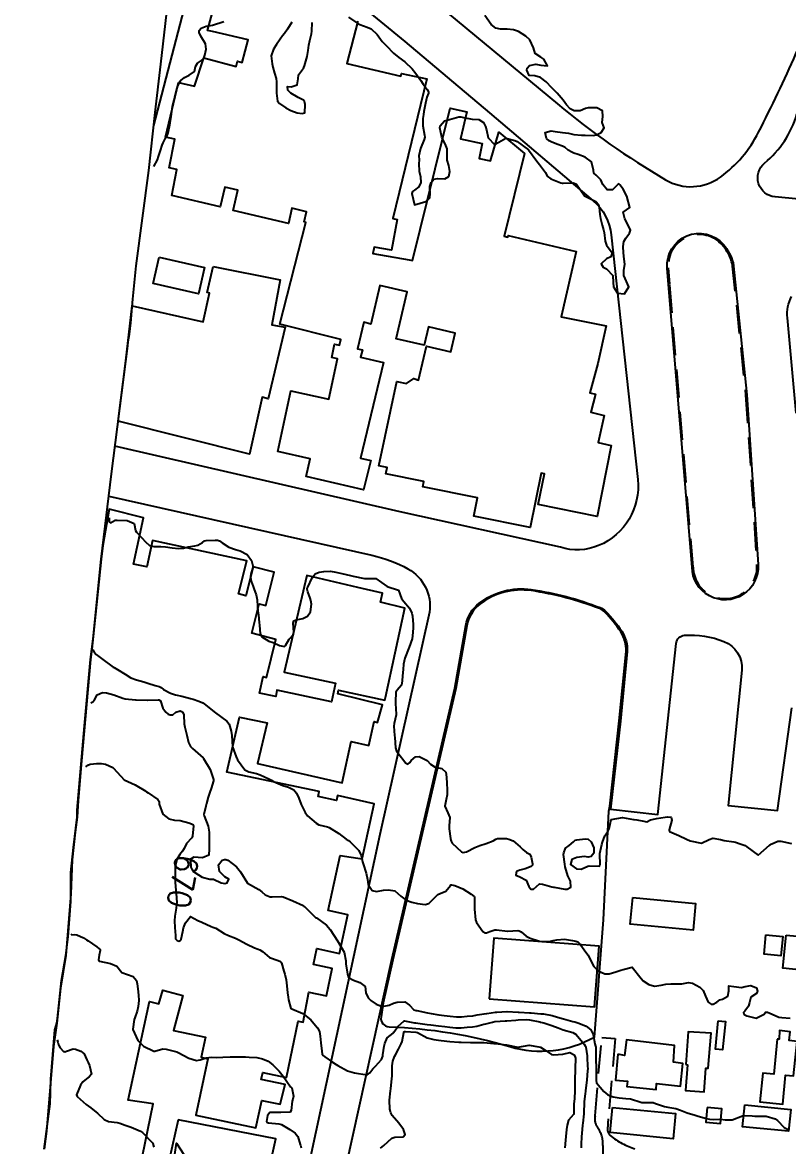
# Model space of a CAD drawing. Header units: metres. Extents: x 298520 to 308411, y 7433745 to 7450750.
# Drawn here: x 300235.4 to 300370.5, y 7446271.7 to 7446470 of the extents above; entities that cross this region are included whole.
import ezdxf
from ezdxf.enums import TextEntityAlignment as Align

# ---------------------------------------------------------------- set-up
doc = ezdxf.new("R2010")
doc.units = ezdxf.units.M
doc.header["$LTSCALE"] = 10
doc.linetypes.add('DASHED', pattern=[0.75, 0.5, -0.25])
for name, color, linetype in [('Area', 45, 'Continuous'), ('Area Verde e Lazer', 94, 'Continuous'), ('Canteiro', 45, 'DASHED'), ('Cotas', 45, 'Continuous'), ('Curvas de Nivel 1m', 11, 'Continuous'), ('Curvas de Nivel 5m', 15, 'Continuous'), ('Edificações', 30, 'Continuous'), ('Vias Primárias', 230, 'Continuous'), ('Vias Secundárias', 230, 'DASHED')]:
    doc.layers.add(name, color=color, linetype=linetype)
doc.styles.add('Style-STANDARD', font='STANDARD.shx')

msp = doc.modelspace()

# ---------------------------------------------------------------- linework, layer by layer
at = {"layer": 'Area'}
msp.add_polyline3d([(300239.23, 7446271.22, 672.77), (300240.27, 7446279.22, 678.83), (300240.36, 7446281.06, 678.79), (300240.41, 7446283.54, 678.71), (300241.13, 7446292.26, 678.72), (300241.43, 7446293.45, 674.26), (300241.57, 7446294.27, 674.11), (300242.27, 7446300.94, 671.5), (300243.06, 7446305.38, 674.49), (300243.44, 7446308.67, 674.56), (300243.95, 7446314.91, 678.01), (300243.95, 7446320.01, 678.49), (300244.39, 7446324.44, 678.68), (300245.03, 7446329.78, 678.16), (300245.07, 7446330.99, 670.45), (300246.36, 7446345.87, 677.36), (300247.41, 7446357.57, 670.16), (300247.85, 7446361.25, 671.94), (300249.27, 7446375.29, 670.49), (300251.09, 7446390.37, 666.74), (300253.98, 7446412.95, 670.29), (300254.05, 7446413.72, 670.21), (300254.29, 7446414.98, 670.19), (300254.5, 7446416.99, 670.17), (300254.88, 7446421.2, 666.35), (300255.43, 7446427.07, 666.8), (300257.69, 7446443.85, 666.28), (300258.83, 7446454.13, 670.67), (300259.79, 7446462.66, 665.86), (300261.03, 7446473.4, 667.71)], dxfattribs=at)
at = {"layer": 'Area Verde e Lazer'}
msp.add_lwpolyline([(300338.98, 7446331.74), (300340.67, 7446346.75), (300341.86, 7446359.01, 0.162219), (300340.93, 7446362.47, 0.046634), (300338.14, 7446365.95, 0.10811), (300337.21, 7446366.57, 0.057015), (300325.1, 7446369.74, 0.201925), (300316.1, 7446367.38, 0.1878), (300313.78, 7446363.54), (300311.84, 7446352.49), (300300.73, 7446304.61), (300299.04, 7446297), (300298.64, 7446294.52, 0.450882), (300300.06, 7446292.79, -0.063643), (300321.37, 7446289.29, 0.204465), (300336.27, 7446290.98), (300337.89, 7446311.67), (300338.84, 7446330.85)], format="xyb", close=True, dxfattribs=at)
at = {"layer": 'Canteiro'}
msp.add_lwpolyline([(300360.55, 7446427.57), (300362.96, 7446404.27), (300364.95, 7446374.33, -1.028242), (300353.7, 7446373.9), (300349.58, 7446423.79), (300349.34, 7446426.69, -0.725724), (300358.88, 7446430.69, -0.111161)], format="xyb", close=True, dxfattribs=at)
at = {"layer": 'Curvas de Nivel 1m', "flags": 128}
for points, elevation in [([(300292.92, 7446470.92), (300294.4, 7446469.92), (300294.9, 7446469.61), (300296.18, 7446469.18), (300296.89, 7446468.85), (300297.95, 7446467.87), (300298.87, 7446466.63), (300299.23, 7446466.22), (300299.61, 7446465.85), (300300.84, 7446464.6), (300301.77, 7446463.82), (300302.83, 7446463.02), (300304.14, 7446461.8), (300304.8, 7446460.97), (300305.64, 7446459.78), (300306.1, 7446459.1), (300306.77, 7446458.17), (300306.99, 7446457.76), (300307.02, 7446457.5), (300306.75, 7446456.83), (300306.46, 7446455.76), (300306.22, 7446454.27), (300306.13, 7446453.77), (300306, 7446453.06), (300306, 7446451.77), (300306.33, 7446450.1), (300306.37, 7446449.76), (300306.23, 7446449.34), (300305.58, 7446447.78), (300305.31, 7446446.46), (300305.37, 7446445.78), (300305.34, 7446445.05), (300305.38, 7446443.78), (300305.58, 7446442.78), (300305.67, 7446441.77), (300305.33, 7446441.01), (300304.55, 7446440.43), (300304.2, 7446440.14), (300304.07, 7446439.79), (300304.52, 7446437.79), (300306.53, 7446438.38), (300307.26, 7446439.03), (300307.32, 7446439.75), (300307.27, 7446441.05), (300307.47, 7446441.75), (300307.97, 7446442.35), (300308.58, 7446442.49), (300309.91, 7446442.39), (300310.58, 7446442.82), (300310.8, 7446443.72), (300310.61, 7446444.77), (300310.33, 7446445.72), (300310.29, 7446446.05), (300310.31, 7446447.72), (300310.07, 7446448.3), (300309.39, 7446449.73), (300309.02, 7446451.4), (300309.07, 7446451.74), (300309.81, 7446452.62), (300310.7, 7446452.88), (300312.34, 7446453.33), (300312.71, 7446453.34), (300313.17, 7446453.22), (300314.71, 7446452.91), (300315.9, 7446452.85), (300316.7, 7446452.36), (300317.08, 7446451.64), (300317.26, 7446451.05), (300317.54, 7446449.63), (300318.65, 7446448.44), (300319.41, 7446448.86), (300320.66, 7446449.6), (300322.26, 7446449.18), (300322.66, 7446449), (300324.64, 7446447.55), (300326.11, 7446445.54), (300326.61, 7446444.96), (300327.64, 7446443.51), (300327.97, 7446442.89), (300328.58, 7446442.38), (300330.35, 7446441.7), (300330.57, 7446441.65), (300330.75, 7446441.65), (300332.58, 7446441.71), (300333.13, 7446441.44), (300334.54, 7446439.43), (300336.53, 7446438.41), (300337.03, 7446437.9), (300337.14, 7446437.4), (300337.24, 7446436.13), (300337.34, 7446435.4), (300337.63, 7446434.24), (300337.89, 7446433.39), (300337.99, 7446432.91), (300338.2, 7446431.38), (300338.44, 7446430.72), (300339.4, 7446429.37), (300339.16, 7446428.62), (300338.41, 7446428.29), (300337.45, 7446427.39), (300337.83, 7446426.82), (300338.39, 7446426.52), (300339.54, 7446425.37), (300339.61, 7446424.12), (300339.65, 7446423.37), (300340.34, 7446422.22), (300341.6, 7446422.09), (300342.35, 7446423.34), (300341.5, 7446425.35), (300341.5, 7446426.24), (300341.64, 7446427.35), (300341.55, 7446428.21), (300341.43, 7446429.35), (300341.34, 7446430.45), (300341.45, 7446431.35), (300341.85, 7446431.96), (300342.47, 7446432.84), (300342.64, 7446433.34), (300342.48, 7446433.75), (300341.65, 7446435.35), (300341.35, 7446436.52), (300342.52, 7446437.34), (300341.98, 7446439.35), (300341.33, 7446440.59), (300340.77, 7446441.36), (300340.57, 7446441.5), (300340.45, 7446441.49), (300340.36, 7446441.36), (300339.49, 7446440.44), (300338.56, 7446440.45), (300337.76, 7446441.39), (300337.39, 7446442.2), (300336.59, 7446443.06), (300336.17, 7446443.41), (300336.1, 7446443.92), (300335.76, 7446445.42), (300334.63, 7446446.21), (300333.41, 7446446.67), (300332.64, 7446446.94), (300332.29, 7446447.11), (300331.68, 7446447.46), (300331.1, 7446447.92), (300330.65, 7446448.17), (300329.64, 7446448.5), (300328.66, 7446448.93), (300328.28, 7446449.12), (300327.83, 7446449.51), (300327.59, 7446450.6), (300328.68, 7446450.9), (300329.39, 7446450.78), (300330.68, 7446450.57), (300331.7, 7446450.45), (300332.67, 7446450.25), (300333.99, 7446450.12), (300334.67, 7446450.11), (300336.05, 7446450.03), (300336.67, 7446450.15), (300337.49, 7446450.59), (300338, 7446451.39), (300337.65, 7446452.34), (300337.77, 7446453.39), (300337.72, 7446454.4), (300336.73, 7446454.96), (300335.19, 7446454.96), (300334.73, 7446454.82), (300333.75, 7446454.41), (300332.72, 7446454.4), (300332.01, 7446454.75), (300331.38, 7446455.47), (300330.75, 7446456.31), (300329.69, 7446457.49), (300328.77, 7446458.48), (300327.79, 7446459.51), (300326.79, 7446460.3), (300325.77, 7446460.56), (300324.8, 7446460.63), (300324.35, 7446461.55), (300324.42, 7446461.95), (300324.82, 7446462.43), (300325.94, 7446462.65), (300326.82, 7446462.48), (300327.99, 7446462.34), (300327.37, 7446463.51), (300326.84, 7446463.88), (300325.81, 7446464.5), (300325.55, 7446465.54), (300324.87, 7446466.9), (300324.16, 7446467.56), (300322.89, 7446468.38), (300322.01, 7446468.7), (300320.9, 7446468.82), (300319.7, 7446468.81), (300318.9, 7446468.99), (300318.08, 7446469.63), (300316.93, 7446471.24)], 666), ([(300258.59, 7446444.56), (300259.2, 7446445.75), (300259.39, 7446446.33), (300259.74, 7446447.43), (300260.04, 7446448.32), (300260.2, 7446448.77), (300260.66, 7446449.72), (300260.9, 7446450.07), (300261.04, 7446450.31), (300261.34, 7446451.65), (300261.42, 7446452.3), (300261.62, 7446453.39), (300261.74, 7446454.3), (300261.87, 7446455.15), (300262.13, 7446456.3), (300262.25, 7446456.79), (300262.65, 7446458.29), (300262.67, 7446458.39), (300262.77, 7446458.8), (300263.34, 7446459.73), (300263.99, 7446460.27), (300264.8, 7446460.71), (300265.72, 7446461.33), (300265.92, 7446462.25), (300266.27, 7446462.79), (300266.82, 7446463.19), (300267.38, 7446463.69), (300267.58, 7446464.23), (300267.77, 7446465.31), (300267.68, 7446466.23), (300266.88, 7446467.58), (300266.57, 7446468.24), (300266.56, 7446468.57), (300266.89, 7446469), (300267.81, 7446469.32), (300268.9, 7446469.51), (300270.9, 7446470.19)], 666), ([(300282.9, 7446470.05), (300282.16, 7446468.79), (300281.59, 7446468.06), (300281.28, 7446467.66), (300280.87, 7446467.07), (300280.2, 7446466.08), (300279.65, 7446465.29), (300279.24, 7446464.09), (300279.44, 7446462.71), (300279.54, 7446462.09), (300279.83, 7446461.05), (300280.17, 7446460.08), (300280.21, 7446459.51), (300280.18, 7446458.08), (300280.22, 7446457.54), (300280.39, 7446456.08), (300280.74, 7446455.67), (300281.86, 7446454.93), (300282.72, 7446454.48), (300283.84, 7446454.04), (300284.71, 7446453.96), (300285.23, 7446454.02), (300285.27, 7446455.49), (300285.14, 7446456.02), (300284.98, 7446456.26), (300284.75, 7446456.41), (300284.01, 7446456.78), (300282.76, 7446457.51), (300282.18, 7446458.06), (300282.15, 7446458.67), (300282.77, 7446458.63), (300283.84, 7446458.97), (300284.03, 7446460.04), (300284.1, 7446460.73), (300284.81, 7446461.68), (300284.99, 7446461.85), (300285.05, 7446462.03), (300285.13, 7446462.34), (300285.63, 7446464.01), (300285.81, 7446465.05), (300285.93, 7446466.01), (300286.09, 7446466.79), (300286.39, 7446468), (300286.46, 7446468.43), (300286.48, 7446470)], 666), ([(300250.69, 7446382.57), (300250.71, 7446381.87), (300250.94, 7446381.69), (300251.74, 7446382.16), (300251.86, 7446382.2), (300252.1, 7446382.17), (300253.85, 7446382.1), (300255.08, 7446381.6), (300255.33, 7446380.37), (300255.52, 7446380.06), (300255.83, 7446379.79), (300257.11, 7446378.35), (300257.8, 7446377.73), (300258.58, 7446377.55), (300259.8, 7446377.55), (300260.64, 7446377.47), (300261.8, 7446377.3), (300262.9, 7446377.18), (300263.8, 7446377.25), (300264.6, 7446377.46), (300265.8, 7446377.65), (300266.3, 7446377.74), (300267.13, 7446378.23), (300267.51, 7446378.52), (300267.82, 7446378.58), (300269.36, 7446378.67), (300269.82, 7446378.67), (300270.17, 7446378.55), (300270.64, 7446378.19), (300271.8, 7446377.44), (300272.98, 7446376.98), (300273.79, 7446376.75), (300275.01, 7446376.14), (300275.77, 7446375.06), (300275.98, 7446374.34), (300276.04, 7446374.13), (300276.05, 7446373.83), (300275.74, 7446372.89), (300275.61, 7446372.26), (300275.61, 7446372.13), (300275.73, 7446371.4), (300276.06, 7446370.47), (300276.21, 7446370.12), (300276.61, 7446369.03), (300276.82, 7446368.11), (300276.86, 7446366.93), (300276.94, 7446366.11), (300277.02, 7446365.47), (300277.16, 7446364.11), (300277.18, 7446363.65), (300277.34, 7446362.1), (300277.62, 7446361.6), (300278.85, 7446360.84), (300279.6, 7446360.58), (300280.72, 7446360.07), (300281.59, 7446359.86), (300281.81, 7446360.06), (300282.45, 7446361.2), (300283.18, 7446362.03), (300283.29, 7446362.36), (300283.16, 7446364.03), (300283.27, 7446364.41), (300283.65, 7446364.6), (300284.84, 7446364.83), (300285.66, 7446365.24), (300286.22, 7446366), (300286.35, 7446367.33), (300286.25, 7446368), (300286.12, 7446368.42), (300285.71, 7446369.52), (300285.61, 7446370.01), (300285.61, 7446370.11), (300285.72, 7446370.37), (300286.48, 7446372), (300287.01, 7446372.72), (300287.75, 7446373.03), (300288.57, 7446373.15), (300289.75, 7446373.17), (300290.67, 7446373.03), (300291.75, 7446372.79), (300293.27, 7446372.39), (300293.74, 7446372.27), (300295.73, 7446371.89), (300297.73, 7446371.86), (300299.72, 7446370.48), (300301.71, 7446369.82), (300302.24, 7446368.36), (300302.64, 7446367.81), (300303.68, 7446366.64), (300304.1, 7446365.79), (300304.21, 7446365.24), (300304.31, 7446363.78), (300304.3, 7446363.11), (300304.22, 7446361.78), (300304.13, 7446361.26), (300303.59, 7446359.79), (300302.85, 7446357.8), (300302.61, 7446356.75), (300302.52, 7446355.81), (300302.42, 7446354.7), (300302.37, 7446353.81), (300302.24, 7446353.08), (300301.5, 7446352.16), (300301.32, 7446352), (300301.27, 7446351.82), (300301.18, 7446350.12), (300301.18, 7446349.82), (300301.34, 7446347.94), (300301.33, 7446347.82), (300300.96, 7446346.29), (300300.88, 7446345.83), (300301.02, 7446344.21), (300301.08, 7446343.82), (300301.21, 7446342), (300301.23, 7446341.82), (300301.38, 7446341.43), (300302.66, 7446339.8), (300302.95, 7446339.39), (300303.35, 7446339.11), (300303.7, 7446339.43), (300303.98, 7446339.78), (300304.73, 7446340.41), (300305.36, 7446340.46), (300306.8, 7446339.76), (300307.35, 7446339.12), (300308.18, 7446338.57), (300309.34, 7446338.35), (300310.05, 7446337.71), (300310.17, 7446336.86), (300310.23, 7446335.71), (300310.32, 7446334.68), (300310.29, 7446333.71), (300310.11, 7446332.88), (300309.88, 7446331.71), (300310.42, 7446330.53), (300310.76, 7446329.7), (300310.68, 7446328.25), (300310.66, 7446327.71), (300310.88, 7446326.01), (300310.93, 7446325.7), (300311, 7446325.52), (300311.18, 7446325.21), (300312.81, 7446323.68), (300313.16, 7446323.56), (300313.71, 7446323.67), (300315.17, 7446324.42), (300316.05, 7446324.76), (300317.18, 7446325.13), (300318.4, 7446325.61), (300318.9, 7446325.89), (300319.19, 7446326.01), (300320.76, 7446326.01), (300321.19, 7446325.92), (300321.93, 7446325.57), (300323.17, 7446324.56), (300323.67, 7446324.05), (300324.33, 7446323.54), (300324.87, 7446323.24), (300325.15, 7446322.72), (300325.38, 7446321.53), (300325.35, 7446321.32), (300325.14, 7446321.07), (300324.04, 7446320.63), (300323.13, 7446320.41), (300322.53, 7446320.16), (300322.44, 7446319.57), (300323.11, 7446319.26), (300324.22, 7446318.66), (300324.74, 7446317.54), (300325.09, 7446317.07), (300325.54, 7446317.07), (300326.09, 7446317.52), (300326.59, 7446318.03), (300327.1, 7446317.97), (300328.75, 7446317.49), (300329.09, 7446317.42), (300329.18, 7446317.4), (300331.09, 7446317.09), (300331.45, 7446317.1), (300332.14, 7446317.45), (300332.07, 7446318.48), (300331.62, 7446319.45), (300331.14, 7446321.01), (300331.07, 7446321.46), (300330.86, 7446323.17), (300330.87, 7446323.46), (300331.17, 7446324.29), (300331.84, 7446324.79), (300332.62, 7446325.45), (300332.89, 7446325.74), (300333.19, 7446325.79), (300334.66, 7446325.95), (300335.19, 7446325.88), (300335.69, 7446325.4), (300336.2, 7446324.37), (300336.16, 7446323.4), (300335.74, 7446322.82), (300335.16, 7446322.71), (300334.56, 7446322.82), (300333.16, 7446322.67), (300332.3, 7446322.3), (300332.05, 7446321.45), (300333.13, 7446320.68), (300333.94, 7446320.62), (300335.14, 7446321.13), (300335.37, 7446321.18), (300337.14, 7446321.15), (300337.25, 7446321.29), (300337.27, 7446321.39), (300337.25, 7446323.3), (300337.26, 7446323.39), (300337.61, 7446324.95), (300337.72, 7446325.38), (300338.12, 7446326.46), (300338.71, 7446327.38), (300338.87, 7446327.72), (300339.23, 7446329.37), (300341.24, 7446329.7), (300343.16, 7446329.39), (300343.23, 7446329.38), (300343.29, 7446329.37), (300343.77, 7446329.31), (300345.03, 7446329.09), (300345.23, 7446329.03), (300345.54, 7446328.98), (300346.16, 7446329.28), (300347.01, 7446329.49), (300347.24, 7446329.53), (300348.74, 7446329.75), (300349.24, 7446329.83), (300349.8, 7446329.8), (300349.96, 7446329.24), (300349.48, 7446327.52), (300349.55, 7446327.24), (300351.2, 7446326.55), (300352.53, 7446325.87), (300353.19, 7446325.61), (300355.18, 7446325.18), (300356.53, 7446325.83), (300357.2, 7446326.05), (300358.51, 7446325.82), (300359.19, 7446325.63), (300360.89, 7446325.41), (300361.19, 7446325.35), (300361.97, 7446325.09), (300362.85, 7446324.75), (300363.18, 7446324.55), (300365.16, 7446323.06), (300367.18, 7446324.83), (300367.3, 7446324.91), (300367.49, 7446325.03), (300368.66, 7446325.55), (300369.19, 7446325.56), (300371.04, 7446325.13)], 667), ([(300247.75, 7446359.31), (300247.79, 7446359.29), (300247.84, 7446359.23), (300247.91, 7446359.12), (300248.02, 7446358.9), (300248.41, 7446358.45), (300249.56, 7446357.62), (300251.17, 7446356.42), (300251.39, 7446356.26), (300251.54, 7446356.17), (300252.13, 7446355.81), (300253.53, 7446354.98), (300254.53, 7446354.38), (300255.52, 7446353.99), (300256.8, 7446353.64), (300257.51, 7446353.43), (300258.82, 7446353.01), (300259.51, 7446352.82), (300259.83, 7446352.64), (300260.25, 7446352.31), (300261.49, 7446351.65), (300262.41, 7446351.36), (300263.49, 7446351.1), (300265.04, 7446350.69), (300265.48, 7446350.57), (300266.52, 7446350.23), (300267.19, 7446349.95), (300267.47, 7446349.77), (300269.45, 7446348.2), (300271.43, 7446346.69), (300271.85, 7446346.17), (300272.18, 7446344.94), (300272.31, 7446344.17), (300272.36, 7446343.13), (300272.45, 7446342.16), (300273.09, 7446340.42), (300273.23, 7446340.15), (300273.27, 7446340.07), (300273.35, 7446339.91), (300274.64, 7446338.14), (300275.33, 7446337.8), (300276.7, 7446337.48), (300277.32, 7446337.27), (300278.85, 7446336.55), (300279.31, 7446336.32), (300279.69, 7446336.08), (300281.3, 7446335.37), (300282.33, 7446335.09), (300283.29, 7446334.58), (300283.73, 7446334.03), (300284.14, 7446333.15), (300284.57, 7446332.02), (300285.24, 7446330.59), (300285.7, 7446330.01), (300287.22, 7446328.69), (300287.67, 7446328.44), (300289.21, 7446328.05), (300289.48, 7446327.96), (300291.2, 7446326.9), (300292.49, 7446325.92), (300292.9, 7446325.63), (300293.18, 7446325.42), (300294.7, 7446323.89), (300295.15, 7446323.04), (300295.4, 7446321.89), (300295.49, 7446321.53), (300296.01, 7446319.88), (300296.23, 7446318.75), (300296.39, 7446317.88), (300297.08, 7446316.82), (300297.86, 7446316.64), (300299.08, 7446316.87), (300299.95, 7446316.97), (300301.08, 7446316.79), (300302.11, 7446315.81), (300303.06, 7446315.11), (300304.09, 7446314.76), (300305.05, 7446314.54), (300306.45, 7446314.36), (300307.05, 7446314.57), (300308.24, 7446315.73), (300308.66, 7446316.13), (300309.07, 7446316.29), (300310.06, 7446316.72), (300310.88, 7446317.7), (300310.97, 7446317.82), (300311.09, 7446317.84), (300311.68, 7446317.69), (300313.08, 7446317.12), (300314.57, 7446316.16), (300315.06, 7446315.76), (300315.13, 7446315.65), (300315.15, 7446315.56), (300315.15, 7446313.65), (300315.15, 7446313.54), (300315.32, 7446311.65), (300315.49, 7446311.17), (300316.63, 7446309.63), (300316.99, 7446309.35), (300317.27, 7446309.35), (300317.81, 7446309.62), (300318.73, 7446309.88), (300319, 7446309.89), (300320.93, 7446309.64), (300320.99, 7446309.64), (300322.8, 7446309.76), (300323, 7446309.73), (300323.38, 7446309.55), (300324.25, 7446308.8), (300324.98, 7446308.45), (300326.6, 7446307.89), (300326.98, 7446307.83), (300328.55, 7446307.92), (300328.98, 7446308), (300329.64, 7446308.14), (300330.98, 7446308.24), (300332.39, 7446308.03), (300332.98, 7446307.91), (300333.33, 7446307.78), (300333.71, 7446307.43), (300334.95, 7446305.73), (300335.16, 7446305.41), (300335.33, 7446305.01), (300336.18, 7446303.4), (300336.92, 7446302.64), (300338.14, 7446302.15), (300338.91, 7446302.16), (300340.07, 7446302.51), (300340.92, 7446302.78), (300341.36, 7446302.89), (300342.92, 7446303.32), (300344.51, 7446301.3), (300344.9, 7446300.9), (300345.91, 7446300.27), (300346.88, 7446299.97), (300348.03, 7446300.12), (300348.89, 7446300.29), (300349.78, 7446300.35), (300350.89, 7446300.38), (300351.71, 7446300.39), (300352.89, 7446300.59), (300353.59, 7446300.49), (300354.88, 7446299.79), (300355.47, 7446299.17), (300355.88, 7446298.18), (300356.37, 7446297.16), (300356.85, 7446296.8), (300357.24, 7446296.76), (300357.89, 7446297.14), (300358.43, 7446297.56), (300358.86, 7446297.69), (300359.81, 7446298.17), (300359.97, 7446299.12), (300360, 7446300.01), (300360.89, 7446299.92), (300362.22, 7446299.75), (300362.89, 7446299.9), (300363.89, 7446300.07), (300364.88, 7446299.68), (300365.03, 7446299.06), (300364.87, 7446298.66), (300363.9, 7446298.04), (300363.64, 7446297.07), (300363.47, 7446296.45), (300362.83, 7446295.55), (300362.61, 7446295.3), (300362.63, 7446295.08), (300362.72, 7446294.98), (300362.82, 7446294.92), (300363.19, 7446294.71), (300364.82, 7446294.31), (300366.2, 7446295.04), (300366.49, 7446295.37), (300366.83, 7446295.38), (300367.64, 7446295.02), (300368.82, 7446294.47), (300369.37, 7446294.45), (300370.82, 7446294.33)], 668), ([(300247.46, 7446349.93), (300247.8, 7446350.12), (300248.12, 7446350.45), (300248.58, 7446351.35), (300249.49, 7446351.77), (300250.2, 7446351.72), (300251.49, 7446351.38), (300253.11, 7446350.76), (300253.48, 7446350.67), (300255.36, 7446350.48), (300255.47, 7446350.48), (300257.4, 7446350.42), (300257.47, 7446350.42), (300259.33, 7446350.47), (300259.47, 7446350.45), (300259.74, 7446350.32), (300260.17, 7446349.01), (300260.66, 7446348.3), (300261.12, 7446347.97), (300261.45, 7446347.86), (300261.89, 7446347.84), (300262.43, 7446348.28), (300263.21, 7446348.52), (300263.45, 7446348.43), (300263.69, 7446348.27), (300263.87, 7446347.84), (300263.93, 7446346.26), (300264.01, 7446345.67), (300264.37, 7446344.26), (300264.71, 7446342.94), (300265.02, 7446342.25), (300265.38, 7446341.91), (300267.28, 7446340.22), (300267.32, 7446340.19), (300267.35, 7446340.14), (300268.52, 7446338.21), (300269.11, 7446336.4), (300269.1, 7446336.2), (300268.68, 7446334.82), (300268.45, 7446334.21), (300268.16, 7446333.32), (300267.85, 7446332.21), (300267.73, 7446331.74), (300267.4, 7446330.22), (300267.44, 7446330.01), (300268.15, 7446328.21), (300268.31, 7446327.1), (300268.31, 7446326.21), (300268.34, 7446325.04), (300268.35, 7446324.21), (300268.29, 7446323.07), (300267.15, 7446322.6), (300265.65, 7446322.74), (300265.14, 7446322.45), (300265.05, 7446322.34), (300265.02, 7446322.25), (300265.12, 7446320.96), (300265.47, 7446320.24), (300266.47, 7446319.59), (300267.1, 7446319.2), (300268.45, 7446318.85), (300269.1, 7446318.84), (300270.46, 7446318.19), (300271.09, 7446318.1), (300271.5, 7446318.17), (300271.77, 7446318.84), (300271.1, 7446319.23), (300270.12, 7446320.19), (300269.96, 7446321.36), (300270.62, 7446322.19), (300271.01, 7446322.32), (300271.14, 7446322.31), (300271.25, 7446322.29), (300271.61, 7446322.17), (300273.13, 7446321.03), (300273.85, 7446320.14), (300275.09, 7446318.13), (300277.08, 7446316.99), (300277.59, 7446316.61), (300278.19, 7446316.09), (300279.07, 7446315.74), (300279.44, 7446315.7), (300281.07, 7446315.79), (300281.39, 7446315.73), (300283.06, 7446315), (300284.88, 7446314.17), (300285.04, 7446314.1), (300285.17, 7446314.01), (300287.02, 7446312.14), (300287.11, 7446312.08), (300287.27, 7446311.99), (300289, 7446310.73), (300289.65, 7446309.95), (300290.97, 7446307.94), (300292.16, 7446305.93), (300292.45, 7446304.4), (300292.44, 7446303.92), (300292.72, 7446302.1), (300292.76, 7446301.92), (300292.9, 7446301.47), (300293.77, 7446301.03), (300294.88, 7446300.59), (300295.85, 7446299.88), (300295.95, 7446298.79), (300296.36, 7446297.87), (300296.85, 7446297.4), (300297.79, 7446296.8), (300298.84, 7446296.39), (300300.07, 7446296.59), (300300.84, 7446296.95), (300301.5, 7446297.16), (300302.85, 7446297.19), (300303.64, 7446296.59), (300304.44, 7446295.78), (300304.83, 7446295.68), (300304.95, 7446295.66), (300306.83, 7446295.23), (300307.46, 7446295.11), (300308.82, 7446294.9), (300309.76, 7446294.77), (300310.82, 7446294.66), (300311.93, 7446294.57), (300312.82, 7446294.57), (300313.84, 7446294.64), (300314.82, 7446294.75), (300315.59, 7446294.87), (300316.82, 7446295.08), (300317.29, 7446295.16), (300318.83, 7446295.37), (300319.05, 7446295.39), (300320.83, 7446295.5), (300320.91, 7446295.5), (300322.83, 7446295.39), (300323.01, 7446295.38), (300324.83, 7446295.27), (300325.1, 7446295.25), (300326.83, 7446295.1), (300327.28, 7446295.05), (300328.82, 7446294.77), (300329.79, 7446294.5), (300330.81, 7446294.19), (300332.5, 7446293.75), (300332.81, 7446293.67), (300333.53, 7446293.43), (300334.8, 7446292.9), (300335.65, 7446292.27), (300336.05, 7446291.4), (300336.36, 7446289.79), (300336.48, 7446289.39), (300336.52, 7446289.17), (300336.53, 7446287.39), (300336.53, 7446287.19), (300336.58, 7446285.39), (300336.59, 7446283.49), (300336.58, 7446283.39), (300336.58, 7446283.29), (300336.68, 7446282.91), (300337.94, 7446281.38), (300338.65, 7446280.79), (300339.57, 7446280.43), (300340.65, 7446280.25), (300341.81, 7446280.16), (300342.64, 7446280.06), (300344.45, 7446279.49), (300344.64, 7446279.45), (300346.46, 7446279.45), (300346.64, 7446279.42), (300347.04, 7446279.27), (300348.63, 7446278.75), (300349.26, 7446278.61), (300350.62, 7446278.36), (300351.46, 7446278.06), (300352.62, 7446277.63), (300354.06, 7446277.19), (300354.61, 7446277.01), (300356.04, 7446276.59), (300356.61, 7446276.49), (300357.29, 7446276.46), (300358.61, 7446276.5), (300359.33, 7446276.4), (300360.61, 7446276.37), (300362.38, 7446277.08), (300362.61, 7446277.15), (300364.11, 7446277.07), (300364.61, 7446277.02), (300364.65, 7446277.03), (300366.61, 7446277.04), (300368.15, 7446276.56), (300368.6, 7446276.23), (300369.76, 7446275), (300370.58, 7446274.59)], 669), ([(300243.91, 7446309.19), (300244.11, 7446309.04), (300244.51, 7446309.07), (300244.98, 7446309.04), (300246.16, 7446308.47), (300246.66, 7446308.16), (300246.97, 7446307.95), (300248.51, 7446306.89), (300248.95, 7446306.56), (300249.07, 7446306.44), (300249.12, 7446306.27), (300248.94, 7446305.44), (300248.78, 7446304.59), (300248.85, 7446304.44), (300248.92, 7446304.38), (300249.01, 7446304.35), (300250.92, 7446303.93), (300252.03, 7446303.51), (300252.9, 7446302.39), (300254.9, 7446301.66), (300255.5, 7446300.97), (300255.64, 7446300.36), (300255.75, 7446299.48), (300255.88, 7446298.35), (300255.91, 7446297.42), (300255.83, 7446296.35), (300255.63, 7446295.55), (300255.2, 7446294.37), (300255.12, 7446294.05), (300254.85, 7446292.37), (300254.85, 7446292.3), (300255.72, 7446290.36), (300256.75, 7446289.39), (300258.55, 7446288.5), (300258.74, 7446288.49), (300260.17, 7446288.88), (300260.74, 7446288.85), (300262.65, 7446288.35), (300262.73, 7446288.32), (300262.83, 7446288.27), (300264.72, 7446287.23), (300266.08, 7446286.87), (300266.72, 7446286.95), (300267.81, 7446287.3), (300268.73, 7446287.41), (300269.57, 7446287.35), (300270.73, 7446287.45), (300272.06, 7446287.49), (300272.73, 7446287.48), (300273.39, 7446287.47), (300274.73, 7446287.46), (300275.39, 7446287.45), (300276.73, 7446287.35), (300277.75, 7446287.12), (300278.72, 7446286.71), (300279.57, 7446286.07), (300280.7, 7446284.95), (300281.39, 7446284.05), (300282.66, 7446282.19), (300282.75, 7446282.13), (300282.91, 7446282.04), (300283.19, 7446280.57), (300283.07, 7446280.03), (300282.99, 7446279.68), (300282.78, 7446278.04), (300282.61, 7446277.75), (300280.98, 7446277.69), (300280.61, 7446277.68), (300279.04, 7446277.65), (300278.6, 7446277.15), (300278.43, 7446276.08), (300278.49, 7446275.98), (300278.59, 7446275.93), (300278.8, 7446275.86), (300280.59, 7446275.69), (300281.09, 7446275.55), (300282.57, 7446274.69), (300283.51, 7446274.03), (300283.98, 7446273.44), (300284.39, 7446272.01), (300284.41, 7446271.88), (300284.54, 7446271.45)], 671), ([(300298.54, 7446271.36), (300299.12, 7446271.84), (300300.56, 7446273.12), (300301.07, 7446273.3), (300302.56, 7446273.35), (300302.9, 7446273.8), (300302.58, 7446274.67), (300301.76, 7446275.81), (300300.61, 7446277.12), (300300.38, 7446277.59), (300300.3, 7446277.82), (300300.18, 7446278.27), (300300.15, 7446279.83), (300300.33, 7446281.49), (300300.38, 7446281.82), (300300.53, 7446283.67), (300300.57, 7446283.82), (300300.58, 7446283.92), (300300.62, 7446285.82), (300300.62, 7446285.91), (300300.72, 7446286.72), (300301.01, 7446287.54), (300301.18, 7446287.82), (300301.74, 7446288.82), (300302.19, 7446289.81), (300302.35, 7446290.21), (300302.64, 7446291.8), (300302.68, 7446291.9), (300302.78, 7446291.96), (300302.95, 7446291.97), (300304.78, 7446291.82), (300305.07, 7446291.77), (300306.77, 7446290.82), (300307.98, 7446290.53), (300308.76, 7446290.43), (300310.24, 7446290.23), (300310.76, 7446290.17), (300312.37, 7446290.08), (300312.76, 7446290.06), (300314.41, 7446290), (300314.76, 7446289.99), (300316.4, 7446290), (300316.76, 7446289.99), (300318.53, 7446289.84), (300318.76, 7446289.82), (300320.75, 7446289.58), (300322.75, 7446289.22), (300324.75, 7446289.53), (300326.5, 7446289.26), (300326.75, 7446289.17), (300327.61, 7446288.64), (300328.74, 7446287.92), (300329.07, 7446287.82), (300330.74, 7446287.93), (300331.96, 7446288.23), (300332.74, 7446287.86), (300332.9, 7446287.44), (300332.92, 7446287.25), (300332.9, 7446285.44), (300332.89, 7446285.26), (300332.81, 7446283.44), (300332.81, 7446283.31), (300332.84, 7446281.44), (300332.83, 7446281.27), (300332.69, 7446279.44), (300332.68, 7446279.39), (300332.63, 7446277.44), (300332.63, 7446277.42), (300332.61, 7446277.32), (300331.74, 7446276.31), (300331.47, 7446275.45), (300331.37, 7446274.66), (300331.25, 7446273.45), (300331.2, 7446272.81), (300331.05, 7446271.45)], 671), ([(300241.54, 7446290.46), (300241.64, 7446290.06), (300241.77, 7446289.59), (300242.02, 7446289.07), (300242.66, 7446288.44), (300242.73, 7446288.4), (300242.86, 7446288.38), (300243.15, 7446288.51), (300244.33, 7446288.91), (300244.74, 7446288.85), (300245.7, 7446288.48), (300246.25, 7446287.99), (300246.72, 7446286.98), (300246.97, 7446286.46), (300247.21, 7446285.95), (300247.55, 7446284.45), (300247.18, 7446283.96), (300246.68, 7446283.6), (300246.07, 7446283.07), (300245.64, 7446282.48), (300244.93, 7446280.77), (300245.02, 7446280.49), (300246.62, 7446279.06), (300247.43, 7446278.46), (300248.12, 7446277.96), (300248.6, 7446277.54), (300249.82, 7446276.43), (300250.59, 7446276.09), (300252.08, 7446275.89), (300252.59, 7446275.79), (300253.51, 7446275.46), (300254.58, 7446275.05), (300256.24, 7446274.35), (300256.57, 7446274.14), (300258.33, 7446272.32), (300258.4, 7446272.18), (300258.54, 7446271.57)], 672), ([(300262.27, 7446270.27), (300262.54, 7446272.27), (300263.85, 7446270.26)], 672)]:
    msp.add_lwpolyline(points, dxfattribs=dict(at, elevation=elevation))
at = {"layer": 'Curvas de Nivel 5m', "elevation": 670, "flags": 128}
msp.add_lwpolyline([(300246.57, 7446338.66), (300246.95, 7446338.93), (300247.34, 7446339.1), (300248.53, 7446339.26), (300249.34, 7446339.27), (300250.05, 7446339.14), (300251.33, 7446338.53), (300251.47, 7446338.41), (300253.31, 7446336.39), (300255.3, 7446335.46), (300257.14, 7446334.34), (300257.22, 7446334.28), (300257.28, 7446334.23), (300257.57, 7446334.05), (300259.27, 7446332.92), (300259.5, 7446332.55), (300259.5, 7446332.32), (300259.5, 7446332.08), (300260.17, 7446330.31), (300261.22, 7446329.48), (300262.21, 7446329.27), (300263.22, 7446329.16), (300264.72, 7446328.75), (300265.22, 7446328.61), (300265.45, 7446328.48), (300265.54, 7446328.25), (300265.37, 7446326.43), (300265.34, 7446326.25), (300265.29, 7446326.14), (300265.19, 7446326.05), (300264.3, 7446325.13), (300263.9, 7446324.26), (300263.65, 7446323.77), (300263.15, 7446323.18), (300262.6, 7446322.28), (300262.35, 7446321.06), (300262.31, 7446320.28), (300262.3, 7446319.48), (300262.32, 7446318.28), (300262.37, 7446317.57), (300262.52, 7446316.28), (300262.62, 7446314.7), (300262.59, 7446314.28), (300262.5, 7446313.74), (300262.28, 7446312.28), (300262.19, 7446311.46), (300262.26, 7446310.28), (300262.37, 7446308.89), (300262.41, 7446308.28), (300262.69, 7446308), (300262.97, 7446307.9), (300263.22, 7446308.02), (300263.36, 7446308.27), (300263.66, 7446309.59), (300263.8, 7446310.26), (300264.13, 7446311.14), (300265.02, 7446312.25), (300266.33, 7446311.55), (300267.01, 7446311.25), (300268.7, 7446310.51), (300269, 7446310.39), (300269.49, 7446310.2), (300270.98, 7446309.27), (300271.71, 7446308.9), (300272.98, 7446308.44), (300273.54, 7446308.14), (300274.97, 7446307.37), (300276.35, 7446306.73), (300276.96, 7446306.5), (300277.24, 7446306.39), (300277.72, 7446306.1), (300278.94, 7446305.02), (300280.49, 7446304.51), (300280.93, 7446304.32), (300281.07, 7446304.06), (300281.47, 7446302.62), (300281.69, 7446302.05), (300281.93, 7446301.08), (300282, 7446300.04), (300282.14, 7446298.77), (300282.24, 7446298.04), (300282.33, 7446297.52), (300282.74, 7446296.04), (300282.83, 7446295.99), (300282.9, 7446295.97), (300284.82, 7446295.13), (300286.26, 7446294), (300286.8, 7446293.38), (300287.43, 7446292.62), (300287.81, 7446291.97), (300287.93, 7446291.13), (300288.01, 7446289.97), (300288.2, 7446288.51), (300288.26, 7446287.97), (300288.46, 7446287.7), (300288.73, 7446287.49), (300290.11, 7446286.56), (300290.72, 7446286.16), (300291.05, 7446285.94), (300292.7, 7446285), (300293.95, 7446284.64), (300294.69, 7446284.52), (300296.22, 7446284.34), (300296.69, 7446284.64), (300297.22, 7446285.35), (300297.68, 7446285.86), (300298.72, 7446287.01), (300298.95, 7446287.62), (300298.99, 7446287.84), (300299.22, 7446289.37), (300299.3, 7446289.83), (300299.74, 7446290.86), (300300.78, 7446291.65), (300300.87, 7446291.73), (300300.93, 7446291.82), (300301.68, 7446292.92), (300302.68, 7446293.8), (300302.75, 7446293.85), (300302.8, 7446293.86), (300303.1, 7446293.8), (300304.53, 7446293.51), (300304.8, 7446293.47), (300305.14, 7446293.42), (300306.8, 7446293.2), (300307.42, 7446293.13), (300308.8, 7446292.96), (300309.91, 7446292.83), (300310.79, 7446292.71), (300311.86, 7446292.62), (300312.79, 7446292.62), (300313.83, 7446292.7), (300314.79, 7446292.79), (300315.52, 7446292.92), (300316.8, 7446293.24), (300317.11, 7446293.31), (300318.32, 7446293.61), (300318.72, 7446293.7), (300318.8, 7446293.71), (300320.57, 7446293.82), (300320.81, 7446293.84), (300322.41, 7446293.96), (300322.81, 7446293.99), (300324.28, 7446294.07), (300324.81, 7446294.03), (300326.67, 7446293.65), (300326.8, 7446293.62), (300327.38, 7446293.5), (300328.8, 7446293.04), (300329.91, 7446292.59), (300330.79, 7446292.28), (300332.47, 7446291.76), (300332.78, 7446291.63), (300333.05, 7446291.44), (300334.47, 7446289.71), (300334.67, 7446289.42), (300334.75, 7446289.2), (300335, 7446287.68), (300335.03, 7446287.42), (300335.09, 7446285.79), (300335.1, 7446285.41), (300335.08, 7446285.04), (300334.92, 7446283.42), (300334.7, 7446281.46), (300334.71, 7446281.42), (300334.71, 7446281.38), (300334.66, 7446280.99), (300334.49, 7446279.57), (300334.47, 7446279.42), (300334.41, 7446277.63), (300334.39, 7446277.42), (300334.23, 7446275.79), (300334.19, 7446275.42), (300334.05, 7446273.95), (300334.01, 7446273.43), (300333.95, 7446272.02), (300333.94, 7446271.43)], dxfattribs=at)
at = {"layer": 'Edificações'}
for points in [[(300294.55, 7446470.25), (300292.63, 7446462.75), (300302.14, 7446460.5), (300302.26, 7446461.01), (300306.72, 7446460.07), (300300.72, 7446435.42), (300301.47, 7446435.24), (300300.5, 7446429.81), (300297.42, 7446430.37), (300297.22, 7446429.25), (300303.61, 7446428.11), (300304.2, 7446428), (300310.81, 7446454.9), (300313.78, 7446454.2), (300312.65, 7446449.44), (300316.51, 7446448.66), (300315.97, 7446445.99), (300317.98, 7446445.58), (300319.4, 7446450.63), (300323.95, 7446446.88), (300320.38, 7446432.31), (300321.02, 7446432.14), (300321.08, 7446432.38), (300333.06, 7446429.57), (300330.42, 7446418.06), (300338.37, 7446416.45), (300336.87, 7446409.84), (300335.47, 7446404.67), (300336.48, 7446404.4), (300335.63, 7446401.26), (300337.99, 7446400.62), (300336.92, 7446395.87), (300339.24, 7446395.34), (300336.75, 7446382.85), (300326.39, 7446384.92), (300327.47, 7446390.33), (300326.88, 7446390.45), (300324.97, 7446380.88), (300315.01, 7446382.87), (300315.66, 7446386.13), (300306.02, 7446388.06), (300306.21, 7446389), (300299.51, 7446390.33), (300299.74, 7446391.49), (300298.28, 7446391.78), (300301.46, 7446406.63), (300303.12, 7446406.28), (300304.41, 7446407.15), (300305.24, 7446406.87), (300306.64, 7446412.88), (300310.93, 7446411.88), (300311.7, 7446415.19), (300307, 7446416.28), (300306.25, 7446413.05), (300301.31, 7446414.19), (300303.27, 7446422.47), (300298.45, 7446423.61), (300296.84, 7446416.79), (300295.61, 7446417.09), (300294.51, 7446412.43), (300295.35, 7446412.23), (300295.05, 7446410.95), (300299.05, 7446410), (300295.04, 7446393.14), (300296.82, 7446392.72), (300295.58, 7446387.51), (300285.43, 7446389.86), (300286.16, 7446393), (300280.43, 7446394.32), (300282.76, 7446404.97), (300289.43, 7446403.51), (300290.99, 7446410.64), (300289.95, 7446410.87), (300290.46, 7446413.22), (300291.32, 7446413.03), (300291.55, 7446414.08), (300280.81, 7446416.79), (300285.39, 7446434.72), (300285.06, 7446434.81), (300285.51, 7446436.56), (300282.9, 7446437.22), (300282.34, 7446434.52), (300272.54, 7446436.84), (300273.38, 7446440.42), (300271.1, 7446440.96), (300270.28, 7446437.46), (300261.76, 7446439.48), (300262.64, 7446444.05), (300261.27, 7446444.32), (300262.25, 7446449.42), (300260.61, 7446449.73), (300262.89, 7446459.42), (300265.72, 7446458.74), (300267.39, 7446463.75), (300273.06, 7446462.2), (300273.32, 7446463.15), (300274.12, 7446462.93), (300275.21, 7446466.93), (300268.93, 7446468.38), (300268.05, 7446468.58), (300270.54, 7446477.83)], [(300255.62, 7446265.43), (300258.47, 7446279.2), (300254.01, 7446279.86), (300257.83, 7446297.26), (300259.47, 7446296.82), (300260.14, 7446299.27), (300263.71, 7446298.3), (300262.03, 7446292.14), (300267.66, 7446290.94), (300266.92, 7446287.4), (300268.1, 7446287.15), (300266, 7446277.21), (300276.58, 7446274.98), (300277.59, 7446279.79), (300280.85, 7446279.11), (300281.71, 7446282.63), (300277.51, 7446283.51), (300277.77, 7446284.72), (300281.94, 7446283.85), (300284.02, 7446293.78), (300284.92, 7446293.62), (300285.88, 7446298.92), (300289, 7446298.26), (300290.01, 7446303.09), (300286.72, 7446303.75), (300287.34, 7446306.59), (300291.31, 7446305.73), (300292.81, 7446312.57), (300289.34, 7446313.33), (300291.45, 7446323.01), (300295.29, 7446322.41), (300297.44, 7446332.13), (300290.94, 7446333.57), (300290.77, 7446332.74), (300287.53, 7446333.42), (300287.72, 7446334.31), (300271.42, 7446337.72), (300273.65, 7446347.43), (300278.58, 7446346.44), (300276.86, 7446339.23), (300291.78, 7446335.81), (300293.4, 7446343.13), (300296.47, 7446342.44), (300297.42, 7446346.65), (300298.02, 7446346.48), (300298.9, 7446349.62), (300291.02, 7446351.51), (300291.16, 7446352.18), (300299.3, 7446350.4), (300299.46, 7446350.88), (300302.87, 7446366.67), (300298.56, 7446367.69), (300298.93, 7446369.29), (300294.55, 7446370.32), (300285.53, 7446372.42), (300281.56, 7446355.34), (300290.59, 7446353.39), (300289.88, 7446350.11), (300280.25, 7446352.2), (300280.06, 7446351.04), (300277.21, 7446351.67), (300277.85, 7446354.57), (300278.45, 7446354.42), (300280.06, 7446361.14), (300275.84, 7446362.22), (300277.17, 7446367.41), (300278.3, 7446367.12), (300279.81, 7446372.99), (300276.1, 7446373.95), (300274.79, 7446368.84), (300273.49, 7446369.18), (300274.99, 7446375.03), (300258.31, 7446378.62), (300257.31, 7446373.94), (300254.99, 7446374.43), (300256.72, 7446382.59), (300250.67, 7446384.14), (300249.56, 7446377.73), (300249.27, 7446375.29), (300248.29, 7446365.62), (300247.63, 7446359.41), (300247.41, 7446357.57), (300245.82, 7446339.7), (300245.22, 7446332.7), (300245.03, 7446329.78), (300244.71, 7446327.11), (300244.17, 7446322.22), (300243.95, 7446316.25), (300243.06, 7446305.38), (300242.13, 7446299.61), (300241.43, 7446293.45), (300240.88, 7446289.3), (300239.63, 7446274.36), (300239.23, 7446271.22)]]:
    msp.add_lwpolyline(points, dxfattribs=at)
for points in [[(300259.53, 7446428.59), (300267.5, 7446426.77), (300266.43, 7446422.11), (300258.47, 7446423.93)], [(300269.03, 7446426.96), (300280.88, 7446424.59), (300279.37, 7446416.67), (300281.73, 7446416.22), (300278.76, 7446403.61), (300277.65, 7446403.87), (300275.47, 7446393.84), (300252.28, 7446399.67), (300253.64, 7446410.28), (300254.77, 7446419.99), (300267.24, 7446417.18), (300268.38, 7446422.25), (300267.99, 7446422.34)], [(300343.05, 7446315.59), (300354.14, 7446314.52), (300353.69, 7446309.86), (300342.6, 7446310.92)], [(300317.72, 7446297.74), (300336.28, 7446296.32), (300337.1, 7446307), (300318.53, 7446308.42)], [(300366.55, 7446309.03), (300369.51, 7446308.74), (300369.18, 7446305.32), (300366.22, 7446305.61)], [(300370.11, 7446308.97), (300374.06, 7446308.59), (300373.5, 7446302.73), (300369.55, 7446303.11)], [(300358.13, 7446293.83), (300359.38, 7446293.71), (300358.9, 7446288.71), (300357.65, 7446288.83)], [(300352.42, 7446286.15), (300352.69, 7446286.09), (300352.35, 7446281.56), (300355.66, 7446281.31), (300355.94, 7446285.5), (300356.35, 7446285.47), (300356.87, 7446291.66), (300352.8, 7446291.92)], [(300368.54, 7446290.61), (300367.92, 7446284.44), (300365.98, 7446284.63), (300365.48, 7446279.54), (300369.51, 7446279.13), (300370.02, 7446284.25), (300371.42, 7446284.11), (300372.03, 7446290.21), (300370.63, 7446290.37), (300370.8, 7446291.92), (300368.94, 7446292.13), (300368.86, 7446290.58)], [(300340.42, 7446287.94), (300340.02, 7446283.4), (300342.11, 7446283.21), (300342.02, 7446282.28), (300347.15, 7446281.73), (300347.26, 7446282.76), (300351.46, 7446282.3), (300351.89, 7446286.34), (300350.23, 7446286.54), (300350.42, 7446289.46), (300341.93, 7446290.5), (300341.59, 7446287.74)], [(300339.46, 7446278.53), (300350.57, 7446277.46), (300350.15, 7446273.04), (300339.04, 7446274.11)], [(300356.16, 7446278.52), (300355.94, 7446275.94), (300358.54, 7446275.72), (300358.76, 7446278.3)], [(300362.8, 7446279), (300370.91, 7446278.22), (300370.54, 7446274.38), (300362.43, 7446275.15)], [(300262.88, 7446276.38), (300260.76, 7446266.97), (300267.67, 7446265.01), (300270.79, 7446264.48), (300270.56, 7446261.93), (300277.52, 7446260.74), (300277.85, 7446262.17), (300280.73, 7446261.52), (300281.56, 7446265.17), (300278.52, 7446265.86), (300280.1, 7446273)]]:
    msp.add_lwpolyline(points, close=True, dxfattribs=at)
at = {"layer": 'Vias Primárias'}
for points, elevation in [([(300265.91, 7446508.28), (300276.43, 7446500), (300292.65, 7446486.37), (300329.75, 7446455.63, 0.039958), (300348.84, 7446442.23, 0.299545), (300358.51, 7446442.72, 0.117067), (300365.24, 7446450.62, 0.013687), (300371.84, 7446464.46, 0.066933), (300376.05, 7446478.87), (300378.84, 7446495.16, 0.07491), (300378.89, 7446497.53, -0.137422), (300380.76, 7446510.48, -0.166717), (300392.75, 7446523.42, 0.59777)], 666.05), ([(300258.57, 7446451.82), (300265.71, 7446479.41, -0.346942), (300274.36, 7446485.98, -0.19422), (300284.61, 7446481.62), (300302.83, 7446466.65), (300317.8, 7446454.04), (300336.07, 7446438.54, -0.195901), (300339.22, 7446432.5), (300343.93, 7446389.37, -0.332532), (300337.02, 7446377.69, -0.178099), (300330.28, 7446377.4), (300302.01, 7446383.64), (300251.71, 7446395.23)], 669.68), ([(300250.62, 7446386.42), (300297.05, 7446375.99, -0.071224), (300303.4, 7446373.58, -0.311493), (300307.2, 7446365.94), (300298.43, 7446326.7), (300286.14, 7446269.61), (300281.43, 7446249.1), (300276.38, 7446228.36), (300272.03, 7446210.27, -0.200925), (300268.83, 7446205.91, -0.281542), (300259.02, 7446205.97, -0.074006), (300254.88, 7446209.49), (300235.4, 7446228.19)], 667.72)]:
    msp.add_lwpolyline(points, format="xyb", dxfattribs=dict(at, elevation=elevation))
for points in [[(300394.43, 7446436.62), (300368.16, 7446439.2, -0.665226), (300366.31, 7446445.19, 0.145451), (300372.02, 7446453.79, -0.037175)], [(300371.86, 7446401.05), (300370.32, 7446417.88, -0.143434), (300371.06, 7446421.65, -0.231545)], [(300292.47, 7446268.17), (300300.53, 7446304.66), (300311.64, 7446352.53), (300313.58, 7446363.58, -0.1878), (300315.98, 7446367.54, -0.201925), (300325.13, 7446369.94, -0.057015), (300337.28, 7446366.75, -0.10811), (300338.28, 7446366.09, -0.046634), (300341.1, 7446362.59, -0.162383), (300342.06, 7446358.99), (300340.87, 7446346.73), (300339.12, 7446331.16), (300347.46, 7446330.23), (300350.7, 7446360.44, -0.363222), (300352.18, 7446361.86, -0.113066), (300359.14, 7446360.78, -0.327072), (300362.3, 7446355.72), (300359.89, 7446331.81), (300368.59, 7446330.93), (300371.13, 7446349.06)]]:
    msp.add_lwpolyline(points, format="xyb", dxfattribs=at)
msp.add_lwpolyline([(300360.74, 7446427.61), (300363.15, 7446404.29), (300365.15, 7446374.34, -1.027603), (300353.5, 7446373.89), (300349.38, 7446423.77), (300349.14, 7446426.67, -0.725724), (300359.03, 7446430.82, -0.111677)], format="xyb", close=True, dxfattribs=at)
at = {"layer": 'Vias Secundárias'}
msp.add_lwpolyline([(300338.53, 7446267.09, -0.117272), (300337.78, 7446271.82, 0.183368), (300336.84, 7446275, -0.22081), (300336.39, 7446277.05), (300337.58, 7446290.88), (300339.97, 7446290.75), (300338.72, 7446276.53, 0.013817), (300338.6, 7446274.62, 0.23486), (300339.07, 7446273.61, 0.09416), (300343.52, 7446271.22, 0.014077)], format="xyb", dxfattribs=at)

# ---------------------------------------------------------------- texts
at = {"layer": 'Cotas', "style": 'Style-STANDARD'}
msp.add_text('670', height=4, rotation=259.1994, dxfattribs=at).set_placement((300263.67, 7446318.41, 670), align=Align.MIDDLE_CENTER)

doc.saveas('drawing.dxf')
